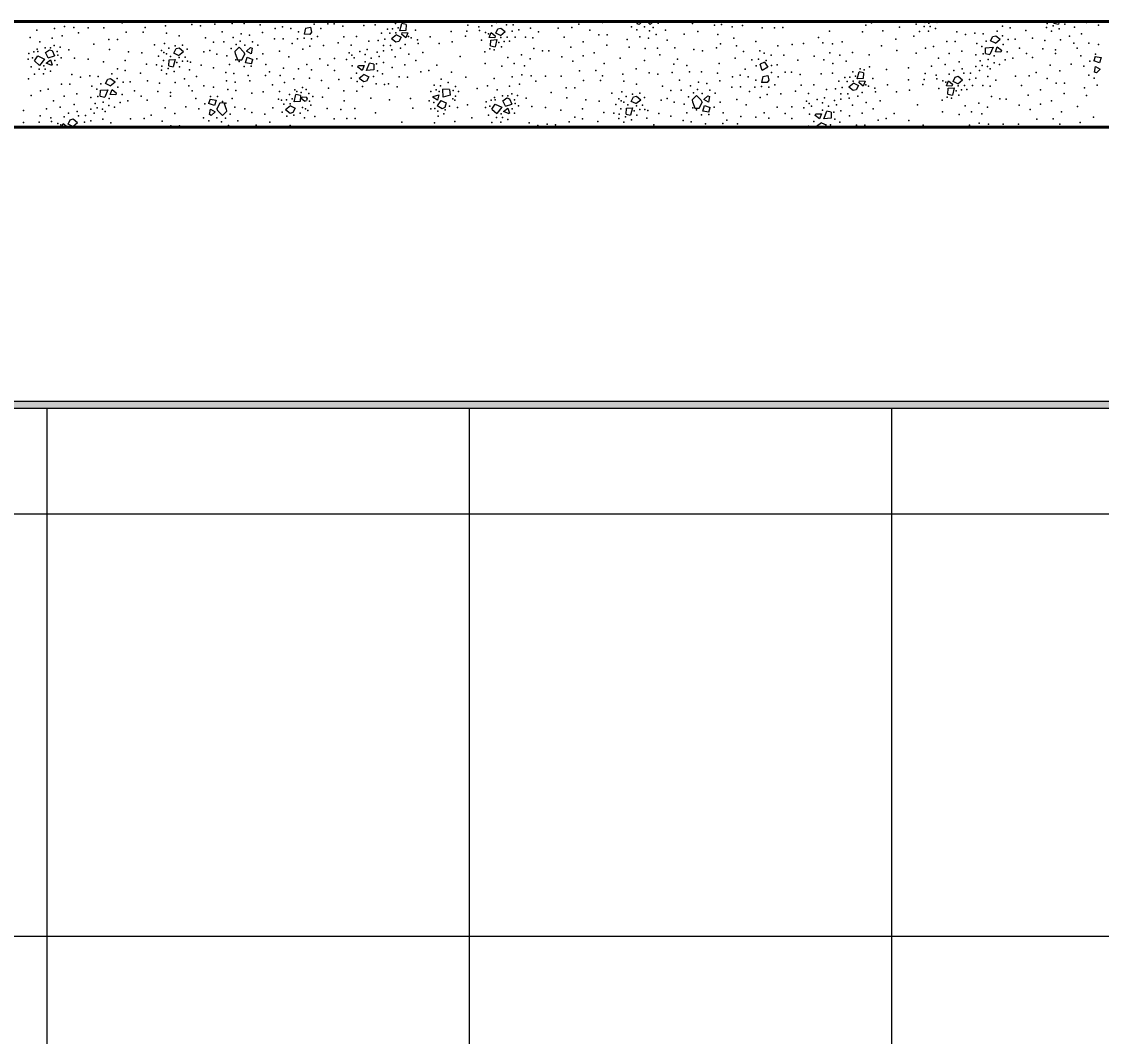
# Model space of a CAD drawing. Header units: metres. Extents: x -1.8 to 75.3, y -2 to 2.8.
# Drawn here: x 58.207 to 59.742, y 0.32 to 1.762 of the extents above; entities that cross this region are included whole.
import ezdxf

# ---------------------------------------------------------------- set-up
doc = ezdxf.new("R2010")
doc.units = ezdxf.units.M
doc.header["$MEASUREMENT"] = 0
for name, color, linetype in [('COTAS CORTE', 7, 'Continuous'), ('FORRO.EXEC', 7, 'Continuous'), ('LAJES.EST', 7, 'Continuous')]:
    doc.layers.add(name, color=color, linetype=linetype)
doc.layers.add('COTAS CORTE_Caneta_No__25', color=7, linetype='Continuous', lineweight=13, true_color=0x982312)
doc.layers.add('PAREDE CONSTRUIR_Caneta_No__97', color=7, linetype='Continuous', lineweight=13, true_color=0x6b6b6b)
for name, color, linetype, lineweight in [('FORRO.EXEC_Caneta_No__241', 7, 'Continuous', 13), ('LAJES.EST_Caneta_No__1', 7, 'Continuous', 40), ('LAJES.EST_Caneta_No__241', 7, 'Continuous', 13)]:
    doc.layers.add(name, color=color, linetype=linetype, lineweight=lineweight)
doc.styles.add('GENERATED_STYLE_1', font='arial.ttf')
doc.dimstyles.new('GENERATED_STYLE__2', dxfattribs={"dimtxt": 0.05, "dimasz": 0.02375, "dimexe": 0.18, "dimexo": 0.267183, "dimgap": 0, "dimtad": 1, "dimzin": 0, "dimdsep": 46, "dimtxsty": 'GENERATED_STYLE_1', "dimblk": 'ARROWHEAD_11', "dimblk1": 'ARROWHEAD_11', "dimblk2": 'ARROWHEAD_11', "dimcen": 0.09, "dimclrd": 256, "dimclre": 256, "dimclrt": 256, "dimadec": 0, "dimazin": 0, "dimtfac": 1, "dimtdec": 4, "dimtmove": 0, "dimatfit": 3, "dimfxl": 0, "dimtolj": 1, "dimtzin": 0, "dimarcsym": 0})

# ---------------------------------------------------------------- blocks, each defined once
blk = doc.blocks.new('*X214', base_point=(11.3494, -1.9382))
at = {"layer": 'LAJES.EST_Caneta_No__241', "color": 7, "linetype": 'Continuous', "lineweight": 13}
for p, q in [((58.6108, 1.7524), (58.6087, 1.7438)), ((58.6097, 1.761), (58.6095, 1.7618)), ((58.6111, 1.7618), (58.6097, 1.761)), ((58.6108, 1.7524), (58.618, 1.7539)), ((58.618, 1.7539), (58.6194, 1.7469)), ((58.7448, 1.7488), (58.7474, 1.7591)), ((58.7535, 1.7493), (58.7448, 1.7488)), ((58.7539, 1.7576), (58.7474, 1.7591)), ((58.7539, 1.7576), (58.7535, 1.7493)), ((58.8811, 1.7452), (58.8842, 1.7516)), ((58.8842, 1.7516), (58.8883, 1.7526)), ((58.8883, 1.7526), (58.8946, 1.7476)), ((59.0821, 1.7587), (59.0827, 1.7618)), ((59.0846, 1.7577), (59.0821, 1.7587)), ((59.089, 1.7618), (59.0846, 1.7577)), ((59.1005, 1.7574), (59.0962, 1.7618)), ((59.105, 1.7618), (59.1005, 1.7574)), ((59.1966, 1.7605), (59.195, 1.7618)), ((59.2007, 1.7616), (59.1966, 1.7605)), ((59.2008, 1.7618), (59.2007, 1.7616)), ((59.4886, 1.7618), (59.4904, 1.7602)), ((59.4916, 1.7618), (59.4904, 1.7602)), ((59.5076, 1.7599), (59.5033, 1.7618)), ((59.5086, 1.7608), (59.5076, 1.7599)), ((59.5082, 1.7618), (59.5086, 1.7608)), ((59.674, 1.7596), (59.6741, 1.7618)), ((59.674, 1.7596), (59.6805, 1.7582)), ((59.6814, 1.7618), (59.6805, 1.7582)), ((58.6168, 1.7436), (58.6087, 1.7438)), ((58.6194, 1.7469), (58.6168, 1.7436)), ((58.7398, 1.7429), (58.733, 1.7373)), ((58.7393, 1.7323), (58.733, 1.7373)), ((58.7398, 1.7429), (58.7465, 1.7397)), ((58.7465, 1.7397), (58.7434, 1.7333)), ((58.7474, 1.7435), (58.7481, 1.7461)), ((58.7532, 1.7387), (58.7474, 1.7435)), ((58.7481, 1.7461), (58.756, 1.7457)), ((58.756, 1.7457), (58.7532, 1.7387)), ((58.8716, 1.7392), (58.8744, 1.7462)), ((58.8795, 1.7388), (58.8716, 1.7392)), ((58.8737, 1.7273), (58.8741, 1.7356)), ((58.8741, 1.7356), (58.8828, 1.7361)), ((58.8744, 1.7462), (58.8802, 1.7414)), ((58.8802, 1.7414), (58.8795, 1.7388)), ((58.8828, 1.7361), (58.8802, 1.7258)), ((58.8878, 1.742), (58.8811, 1.7452)), ((58.8878, 1.742), (58.8946, 1.7476)), ((59.5842, 1.7344), (59.5873, 1.7407)), ((59.5909, 1.7312), (59.5842, 1.7344)), ((59.5873, 1.7407), (59.5914, 1.7417)), ((59.5909, 1.7312), (59.5977, 1.7367)), ((59.5914, 1.7417), (59.5977, 1.7367)), ((58.2411, 1.7179), (58.247, 1.7218)), ((58.247, 1.7218), (58.251, 1.7207)), ((58.251, 1.7207), (58.254, 1.7132)), ((58.4238, 1.717), (58.4269, 1.7233)), ((58.4269, 1.7233), (58.431, 1.7244)), ((58.4305, 1.7138), (58.4373, 1.7194)), ((58.431, 1.7244), (58.4373, 1.7194)), ((58.5107, 1.7197), (58.5165, 1.7253)), ((58.5111, 1.7155), (58.5107, 1.7197)), ((58.5165, 1.7253), (58.5226, 1.719)), ((58.5226, 1.719), (58.5247, 1.7155)), ((58.5269, 1.7198), (58.5324, 1.7249)), ((58.5334, 1.7161), (58.5269, 1.7198)), ((58.5324, 1.7249), (58.5349, 1.7239)), ((58.5349, 1.7239), (58.5334, 1.7161)), ((58.7434, 1.7333), (58.7393, 1.7323)), ((58.8737, 1.7273), (58.8802, 1.7258)), ((59.5768, 1.7164), (59.5771, 1.7247)), ((59.5771, 1.7247), (59.5876, 1.7256)), ((59.5876, 1.7256), (59.5833, 1.715)), ((59.5909, 1.7187), (59.5937, 1.7257)), ((59.5988, 1.7183), (59.5909, 1.7187)), ((59.5937, 1.7257), (59.5995, 1.721)), ((59.5995, 1.721), (59.5988, 1.7183)), ((58.2257, 1.706), (58.2302, 1.713)), ((58.2257, 1.706), (58.2328, 1.6996)), ((58.2302, 1.713), (58.2397, 1.7086)), ((58.2397, 1.7086), (58.2328, 1.6996)), ((58.2449, 1.7104), (58.2411, 1.7179)), ((58.2424, 1.7026), (58.2483, 1.7073)), ((58.2449, 1.7104), (58.254, 1.7132)), ((58.2483, 1.7073), (58.251, 1.7003)), ((58.4164, 1.699), (58.4168, 1.7073)), ((58.4168, 1.7073), (58.4255, 1.7079)), ((58.4255, 1.7079), (58.4229, 1.6976)), ((58.4305, 1.7138), (58.4238, 1.717)), ((58.5111, 1.7155), (58.5141, 1.7072)), ((58.5141, 1.7072), (58.5201, 1.7075)), ((58.5201, 1.7075), (58.5247, 1.7155)), ((58.5256, 1.7033), (58.5277, 1.711)), ((58.5339, 1.7018), (58.5256, 1.7033)), ((58.5277, 1.711), (58.5361, 1.7081)), ((58.5339, 1.7018), (58.5361, 1.7081)), ((59.2629, 1.7041), (59.2568, 1.7013)), ((59.2629, 1.7041), (59.2676, 1.6972)), ((59.5768, 1.7164), (59.5833, 1.715)), ((59.7329, 1.7122), (59.7306, 1.706)), ((59.7391, 1.7031), (59.7306, 1.706)), ((59.7329, 1.7122), (59.7411, 1.7108)), ((59.7411, 1.7108), (59.7391, 1.7031)), ((58.2501, 1.6993), (58.2424, 1.7026)), ((58.251, 1.7003), (58.2501, 1.6993)), ((58.4164, 1.699), (58.4229, 1.6976)), ((58.6853, 1.6969), (58.686, 1.6995)), ((58.6911, 1.6922), (58.6853, 1.6969)), ((58.686, 1.6995), (58.6939, 1.6992)), ((58.6939, 1.6992), (58.6911, 1.6922)), ((58.6972, 1.6922), (58.7015, 1.7029)), ((58.7076, 1.6932), (58.6972, 1.6922)), ((58.708, 1.7015), (58.7015, 1.7029)), ((58.708, 1.7015), (58.7076, 1.6932)), ((59.2596, 1.6924), (59.2568, 1.7013)), ((59.2676, 1.6972), (59.2596, 1.6924)), ((59.3946, 1.6802), (59.3972, 1.6905)), ((59.4037, 1.689), (59.3972, 1.6905)), ((59.4037, 1.689), (59.4033, 1.6807)), ((59.7319, 1.6901), (59.7333, 1.698)), ((59.7344, 1.6891), (59.7319, 1.6901)), ((59.7333, 1.698), (59.7399, 1.6942)), ((59.7399, 1.6942), (59.7344, 1.6891)), ((58.3266, 1.6738), (58.3297, 1.6801)), ((58.3333, 1.6706), (58.3266, 1.6738)), ((58.3297, 1.6801), (58.3338, 1.6811)), ((58.3333, 1.6706), (58.3401, 1.6761)), ((58.3338, 1.6811), (58.3401, 1.6761)), ((58.6939, 1.6867), (58.6871, 1.6811)), ((58.6934, 1.6761), (58.6871, 1.6811)), ((58.6975, 1.6772), (58.6934, 1.6761)), ((58.6939, 1.6867), (58.7006, 1.6835)), ((58.7006, 1.6835), (58.6975, 1.6772)), ((59.2606, 1.6838), (59.2585, 1.6752)), ((59.2666, 1.6751), (59.2585, 1.6752)), ((59.2606, 1.6838), (59.2678, 1.6853)), ((59.2692, 1.6783), (59.2666, 1.6751)), ((59.2678, 1.6853), (59.2692, 1.6783)), ((59.3896, 1.6743), (59.3828, 1.6687)), ((59.3896, 1.6743), (59.3963, 1.6711)), ((59.4033, 1.6807), (59.3946, 1.6802)), ((59.3972, 1.6749), (59.3979, 1.6775)), ((59.403, 1.6701), (59.3972, 1.6749)), ((59.3979, 1.6775), (59.4058, 1.6771)), ((59.4058, 1.6771), (59.403, 1.6701)), ((59.5214, 1.6706), (59.5242, 1.6776)), ((59.5242, 1.6776), (59.53, 1.6728)), ((59.53, 1.6728), (59.5293, 1.6702)), ((59.5309, 1.6766), (59.534, 1.683)), ((59.5376, 1.6735), (59.5309, 1.6766)), ((59.534, 1.683), (59.5381, 1.684)), ((59.5376, 1.6735), (59.5444, 1.679)), ((59.5381, 1.684), (59.5444, 1.679)), ((58.3192, 1.6558), (58.3196, 1.6641)), ((58.3196, 1.6641), (58.33, 1.665)), ((58.33, 1.665), (58.3257, 1.6544)), ((58.3333, 1.6581), (58.3361, 1.6651)), ((58.3412, 1.6577), (58.3333, 1.6581)), ((58.3361, 1.6651), (58.3419, 1.6604)), ((58.3419, 1.6604), (58.3412, 1.6577)), ((58.5944, 1.6478), (58.5969, 1.6581)), ((58.6034, 1.6567), (58.5969, 1.6581)), ((58.7922, 1.6552), (58.8002, 1.6575)), ((58.8002, 1.6575), (58.7985, 1.6501)), ((58.8061, 1.6545), (58.8058, 1.6659)), ((58.8153, 1.6653), (58.8058, 1.6659)), ((58.8162, 1.657), (58.8061, 1.6545)), ((58.8153, 1.6653), (58.8162, 1.657)), ((59.3891, 1.6637), (59.3828, 1.6687)), ((59.3932, 1.6647), (59.3891, 1.6637)), ((59.3963, 1.6711), (59.3932, 1.6647)), ((59.5293, 1.6702), (59.5214, 1.6706)), ((59.5235, 1.6587), (59.5239, 1.667)), ((59.5235, 1.6587), (59.53, 1.6573)), ((59.5239, 1.667), (59.5326, 1.6676)), ((59.5326, 1.6676), (59.53, 1.6573)), ((58.3192, 1.6558), (58.3257, 1.6544)), ((58.4753, 1.6516), (58.4731, 1.6454)), ((58.4815, 1.6425), (58.4731, 1.6454)), ((58.4753, 1.6516), (58.4836, 1.6502)), ((58.4836, 1.6502), (58.4815, 1.6425)), ((58.4891, 1.646), (58.4845, 1.638)), ((58.4951, 1.6463), (58.4891, 1.646)), ((58.4981, 1.638), (58.4951, 1.6463)), ((58.5893, 1.6419), (58.5825, 1.6364)), ((58.5893, 1.6419), (58.596, 1.6387)), ((58.6031, 1.6484), (58.5944, 1.6478)), ((58.6034, 1.6567), (58.6031, 1.6484)), ((58.6052, 1.6521), (58.6059, 1.6547)), ((58.6093, 1.6487), (58.6052, 1.6521)), ((58.6059, 1.6547), (58.6122, 1.6544)), ((58.6093, 1.6487), (58.612, 1.6497)), ((58.6133, 1.6528), (58.612, 1.6497)), ((58.6133, 1.6528), (58.6122, 1.6544)), ((58.7921, 1.6539), (58.7922, 1.6552)), ((58.7985, 1.6501), (58.7921, 1.6539)), ((58.8032, 1.6498), (58.7978, 1.6419)), ((58.8049, 1.638), (58.7978, 1.6419)), ((58.8032, 1.6498), (58.8108, 1.6464)), ((58.8108, 1.6464), (58.8088, 1.6396)), ((58.8755, 1.6374), (58.88, 1.6444)), ((58.88, 1.6444), (58.8895, 1.64)), ((58.8909, 1.6493), (58.8968, 1.6532)), ((58.8947, 1.6418), (58.8909, 1.6493)), ((58.8947, 1.6418), (58.9038, 1.6446)), ((58.8968, 1.6532), (58.9008, 1.6521)), ((58.9008, 1.6521), (58.9038, 1.6446)), ((59.0736, 1.6484), (59.0767, 1.6548)), ((59.0803, 1.6452), (59.0736, 1.6484)), ((59.0767, 1.6548), (59.0808, 1.6558)), ((59.0803, 1.6452), (59.0871, 1.6508)), ((59.0808, 1.6558), (59.0871, 1.6508)), ((59.1605, 1.6511), (59.1663, 1.6567)), ((59.161, 1.6469), (59.1605, 1.6511)), ((59.161, 1.6469), (59.1639, 1.6386)), ((59.1663, 1.6567), (59.1724, 1.6504)), ((59.1699, 1.6389), (59.1745, 1.6469)), ((59.1724, 1.6504), (59.1745, 1.6469)), ((59.1755, 1.6347), (59.1775, 1.6424)), ((59.1767, 1.6512), (59.1822, 1.6563)), ((59.1832, 1.6475), (59.1767, 1.6512)), ((59.1775, 1.6424), (59.1859, 1.6395)), ((59.1822, 1.6563), (59.1847, 1.6553)), ((59.1847, 1.6553), (59.1832, 1.6475)), ((58.4743, 1.6296), (58.4758, 1.6374)), ((58.4768, 1.6285), (58.4743, 1.6296)), ((58.4758, 1.6374), (58.4823, 1.6336)), ((58.4823, 1.6336), (58.4768, 1.6285)), ((58.4866, 1.6345), (58.4845, 1.638)), ((58.4927, 1.6282), (58.4866, 1.6345)), ((58.4985, 1.6338), (58.4927, 1.6282)), ((58.4981, 1.638), (58.4985, 1.6338)), ((58.5888, 1.6314), (58.5825, 1.6364)), ((58.5929, 1.6324), (58.5888, 1.6314)), ((58.596, 1.6387), (58.5929, 1.6324)), ((58.8088, 1.6396), (58.8049, 1.638)), ((58.8755, 1.6374), (58.8826, 1.631)), ((58.8895, 1.64), (58.8826, 1.631)), ((58.8922, 1.634), (58.8981, 1.6387)), ((58.8999, 1.6307), (58.8922, 1.634)), ((58.8981, 1.6387), (58.9008, 1.6317)), ((58.9008, 1.6317), (58.8999, 1.6307)), ((59.0662, 1.6304), (59.0666, 1.6387)), ((59.0662, 1.6304), (59.0727, 1.629)), ((59.0666, 1.6387), (59.0753, 1.6393)), ((59.0753, 1.6393), (59.0727, 1.629)), ((59.1639, 1.6386), (59.1699, 1.6389)), ((59.1837, 1.6332), (59.1755, 1.6347)), ((59.1837, 1.6332), (59.1859, 1.6395)), ((59.3351, 1.6283), (59.3358, 1.6309)), ((59.3409, 1.6236), (59.3351, 1.6283)), ((59.3358, 1.6309), (59.3437, 1.6306)), ((59.3437, 1.6306), (59.3409, 1.6236)), ((59.347, 1.6237), (59.3513, 1.6343)), ((59.3578, 1.6329), (59.3513, 1.6343)), ((59.3578, 1.6329), (59.3574, 1.6246)), ((58.2645, 1.6118), (58.2666, 1.617)), ((58.2666, 1.617), (58.2724, 1.6122)), ((58.2724, 1.6122), (58.2723, 1.6118)), ((58.2734, 1.6161), (58.2764, 1.6224)), ((58.28, 1.6129), (58.2734, 1.6161)), ((58.2764, 1.6224), (58.2805, 1.6234)), ((58.28, 1.6129), (58.2868, 1.6184)), ((58.2805, 1.6234), (58.2868, 1.6184)), ((58.9804, 1.6118), (58.9836, 1.6125)), ((58.9836, 1.6125), (58.9846, 1.6118)), ((59.3437, 1.6181), (59.3369, 1.6126)), ((59.3379, 1.6118), (59.3369, 1.6126)), ((59.3437, 1.6181), (59.3504, 1.6149)), ((59.3574, 1.6246), (59.347, 1.6237)), ((59.3504, 1.6149), (59.3488, 1.6118))]:
    blk.add_line(p, q, dxfattribs=at)
for p in [(58.2291, 1.7495), (58.2543, 1.752), (58.2682, 1.7546), (58.2816, 1.7532), (58.3021, 1.753), (58.3244, 1.753), (58.35, 1.7602), (58.3732, 1.761), (58.3831, 1.7533), (58.4118, 1.7558), (58.4493, 1.7577), (58.4615, 1.7558), (58.4817, 1.7581), (58.5063, 1.7589), (58.5238, 1.7589), (58.5461, 1.7572), (58.5676, 1.752), (58.5782, 1.7543), (58.5899, 1.7521), (58.623, 1.7581), (58.6325, 1.752), (58.6426, 1.7587), (58.6516, 1.7584), (58.6636, 1.7552), (58.6936, 1.7562), (58.7097, 1.7571), (58.7272, 1.751), (58.7344, 1.7513), (58.7384, 1.7591), (58.7422, 1.753), (58.7668, 1.7497), (58.8415, 1.7568), (58.8569, 1.7544), (58.8755, 1.7555), (58.8819, 1.7607), (58.8962, 1.757), (58.9059, 1.7573), (58.9136, 1.7501), (58.9184, 1.7608), (58.9305, 1.7523), (58.9698, 1.7526), (58.9892, 1.7534), (58.9993, 1.758), (59.0147, 1.7496), (59.0327, 1.7606), (59.0738, 1.7541), (59.0814, 1.7499), (59.0926, 1.7543), (59.1046, 1.7536), (59.1116, 1.7593), (59.1222, 1.7498), (59.1605, 1.7592), (59.1917, 1.7565), (59.202, 1.7578), (59.2111, 1.761), (59.217, 1.7543), (59.2316, 1.756), (59.2594, 1.7528), (59.2771, 1.7531), (59.2891, 1.7532), (59.3178, 1.7613), (59.4068, 1.7567), (59.415, 1.7598), (59.4548, 1.754), (59.4785, 1.7579), (59.4898, 1.7546), (59.4964, 1.7597), (59.4983, 1.7548), (59.5058, 1.7519), (59.5157, 1.7609), (59.6012, 1.7552), (59.612, 1.7528), (59.6341, 1.7492), (59.6564, 1.7609), (59.6637, 1.7535), (59.6643, 1.7592), (59.673, 1.7555), (59.6817, 1.7514), (59.6895, 1.7581), (59.7034, 1.7538), (59.7203, 1.7603), (59.7375, 1.7566), (58.2193, 1.7392), (58.251, 1.7384), (58.2652, 1.7414), (58.2881, 1.7457), (58.3315, 1.7363), (58.3435, 1.7363), (58.3557, 1.7467), (58.3801, 1.7467), (58.4131, 1.7455), (58.431, 1.7416), (58.4684, 1.7386), (58.4921, 1.7473), (58.508, 1.7393), (58.5177, 1.7341), (58.5191, 1.7445), (58.5313, 1.7426), (58.5494, 1.7464), (58.5668, 1.7374), (58.5789, 1.7375), (58.5992, 1.7372), (58.601, 1.7472), (58.609, 1.7382), (58.6192, 1.7373), (58.6279, 1.7407), (58.6652, 1.7402), (58.6832, 1.7407), (58.7009, 1.7338), (58.714, 1.7348), (58.7188, 1.7455), (58.7233, 1.7368), (58.7304, 1.7452), (58.7392, 1.7459), (58.757, 1.7407), (58.761, 1.7387), (58.7698, 1.736), (58.7877, 1.7403), (58.8178, 1.7475), (58.838, 1.7411), (58.84, 1.748), (58.8578, 1.7489), (58.8608, 1.7352), (58.8666, 1.7462), (58.8706, 1.7442), (58.8884, 1.739), (58.8972, 1.7397), (58.9004, 1.7339), (58.9043, 1.7481), (58.9088, 1.7394), (58.9231, 1.7397), (58.9337, 1.7386), (58.9416, 1.7473), (58.9784, 1.7397), (59.0274, 1.7429), (59.0395, 1.743), (59.0676, 1.7362), (59.0857, 1.74), (59.0979, 1.7381), (59.0993, 1.7486), (59.1089, 1.7433), (59.1248, 1.7353), (59.1486, 1.744), (59.168, 1.7479), (59.1966, 1.7433), (59.2192, 1.7382), (59.3395, 1.7392), (59.3554, 1.748), (59.402, 1.747), (59.4308, 1.7488), (59.4494, 1.7367), (59.4749, 1.7412), (59.4832, 1.7477), (59.4961, 1.7482), (59.5364, 1.7473), (59.5486, 1.7432), (59.5617, 1.7453), (59.5738, 1.7445), (59.5777, 1.734), (59.5933, 1.7483), (59.6009, 1.7413), (59.6093, 1.7362), (59.6192, 1.7368), (59.6438, 1.7382), (59.661, 1.7349), (59.6709, 1.7481), (59.6833, 1.7357), (59.6964, 1.7409), (59.7135, 1.7442), (58.2249, 1.7189), (58.2294, 1.7227), (58.2305, 1.7193), (58.2331, 1.7332), (58.2407, 1.7247), (58.2484, 1.7247), (58.2538, 1.7279), (58.2581, 1.7194), (58.2621, 1.7252), (58.2746, 1.7217), (58.3102, 1.7297), (58.3321, 1.7222), (58.3591, 1.719), (58.396, 1.7289), (58.4059, 1.7205), (58.4106, 1.7306), (58.4165, 1.7239), (58.4256, 1.7271), (58.4359, 1.7284), (58.4424, 1.7225), (58.4661, 1.7186), (58.4746, 1.7209), (58.4802, 1.7326), (58.4948, 1.7329), (58.5053, 1.7233), (58.5123, 1.729), (58.5243, 1.7283), (58.5356, 1.7328), (58.5432, 1.7285), (58.5736, 1.7198), (58.5916, 1.7308), (58.607, 1.7224), (58.6171, 1.727), (58.6365, 1.7277), (58.6573, 1.7315), (58.6758, 1.7281), (58.6879, 1.7195), (58.6983, 1.7221), (58.7216, 1.7201), (58.7217, 1.7276), (58.7314, 1.7279), (58.7336, 1.7216), (58.7456, 1.7242), (58.7521, 1.7294), (58.7707, 1.7305), (58.8008, 1.7306), (58.8192, 1.7328), (58.8655, 1.7188), (58.8727, 1.7231), (58.8787, 1.7216), (58.8854, 1.7319), (58.8892, 1.7258), (58.8932, 1.7336), (58.9353, 1.7237), (58.9474, 1.7204), (58.9564, 1.7201), (58.9877, 1.7256), (59.0053, 1.7331), (59.0387, 1.7284), (59.0708, 1.7255), (59.0932, 1.7237), (59.1107, 1.7238), (59.1353, 1.7246), (59.1625, 1.7223), (59.1747, 1.7204), (59.1945, 1.7246), (59.2002, 1.7303), (59.2232, 1.7271), (59.2331, 1.7194), (59.2506, 1.7337), (59.2563, 1.7201), (59.2819, 1.7274), (59.3021, 1.7293), (59.3181, 1.7304), (59.346, 1.7317), (59.3594, 1.7303), (59.3732, 1.7329), (59.4291, 1.7272), (59.451, 1.7208), (59.4916, 1.7238), (59.5028, 1.7262), (59.5218, 1.7333), (59.5336, 1.7333), (59.5435, 1.7197), (59.5646, 1.7304), (59.5716, 1.7262), (59.6018, 1.7294), (59.6077, 1.7188), (59.6253, 1.7238), (59.6583, 1.7231), (59.6766, 1.7216), (59.7025, 1.7313), (59.7073, 1.7239), (59.7237, 1.7309), (59.7375, 1.7291), (58.2166, 1.7082), (58.2177, 1.7165), (58.2227, 1.7103), (58.2547, 1.7065), (58.2588, 1.7139), (58.2636, 1.7105), (58.2826, 1.7099), (58.3021, 1.7082), (58.3238, 1.7045), (58.3543, 1.7065), (58.3784, 1.7173), (58.4017, 1.7127), (58.409, 1.7064), (58.4093, 1.7179), (58.4133, 1.7159), (58.4189, 1.7121), (58.4281, 1.7037), (58.4311, 1.7108), (58.4359, 1.7053), (58.4399, 1.7114), (58.4431, 1.7056), (58.4475, 1.7041), (58.4846, 1.7157), (58.499, 1.713), (58.5115, 1.7076), (58.5165, 1.7051), (58.5417, 1.7087), (58.55, 1.7158), (58.5872, 1.7119), (58.631, 1.7087), (58.6521, 1.7093), (58.6691, 1.7079), (58.6726, 1.7173), (58.6764, 1.7139), (58.68, 1.7103), (58.6954, 1.7045), (58.6957, 1.7148), (58.704, 1.71), (58.7124, 1.7183), (58.7153, 1.712), (58.7216, 1.7035), (58.738, 1.7118), (58.7576, 1.7153), (58.7673, 1.7065), (58.7773, 1.7179), (58.8304, 1.7121), (58.8983, 1.7108), (58.9175, 1.7143), (58.93, 1.7088), (58.9751, 1.7115), (58.9907, 1.7053), (59.0051, 1.7129), (59.0208, 1.7176), (59.0578, 1.7098), (59.0924, 1.7065), (59.1143, 1.7144), (59.1394, 1.7084), (59.2211, 1.7098), (59.2451, 1.7072), (59.2546, 1.7085), (59.2624, 1.7169), (59.2654, 1.7064), (59.2726, 1.7139), (59.2902, 1.7142), (59.3102, 1.7071), (59.3335, 1.7125), (59.3474, 1.7076), (59.3555, 1.7172), (59.3701, 1.7141), (59.3791, 1.7055), (59.3879, 1.7179), (59.4115, 1.7143), (59.4783, 1.7171), (59.5101, 1.7098), (59.5255, 1.7162), (59.5394, 1.7045), (59.5632, 1.7144), (59.5694, 1.7058), (59.5734, 1.716), (59.5808, 1.7078), (59.5891, 1.7031), (59.5894, 1.7133), (59.6047, 1.7076), (59.6156, 1.71), (59.635, 1.7166), (59.6435, 1.7109), (59.6765, 1.7164), (59.7125, 1.7131), (59.725, 1.7053), (59.733, 1.7157), (58.221, 1.6973), (58.2322, 1.694), (58.2389, 1.6991), (58.2407, 1.6942), (58.2482, 1.6914), (58.2581, 1.7004), (58.3436, 1.6946), (58.3544, 1.6922), (58.3765, 1.6886), (58.3847, 1.7012), (58.3988, 1.7003), (58.4061, 1.6929), (58.4068, 1.6986), (58.4154, 1.6949), (58.4242, 1.6908), (58.4319, 1.6976), (58.4458, 1.6932), (58.4627, 1.6997), (58.4799, 1.696), (58.4975, 1.6896), (58.5028, 1.7009), (58.5088, 1.6879), (58.5234, 1.698), (58.5337, 1.6984), (58.5543, 1.7009), (58.5595, 1.6902), (58.5796, 1.6954), (58.6008, 1.6947), (58.6126, 1.7009), (58.6191, 1.6932), (58.6424, 1.6997), (58.6521, 1.6925), (58.6771, 1.699), (58.683, 1.6885), (58.7114, 1.7019), (58.7132, 1.6917), (58.7339, 1.6966), (58.7519, 1.7001), (58.7746, 1.6902), (58.7858, 1.6925), (58.7971, 1.6999), (58.8181, 1.6898), (58.8659, 1.702), (58.8895, 1.6984), (58.9073, 1.7022), (58.9219, 1.6991), (58.9999, 1.6916), (59.0231, 1.6924), (59.035, 1.702), (59.0804, 1.6948), (59.0991, 1.6891), (59.1315, 1.6895), (59.1343, 1.7011), (59.1525, 1.6996), (59.1561, 1.6903), (59.1736, 1.6903), (59.1959, 1.6886), (59.1983, 1.702), (59.2353, 1.6942), (59.251, 1.6989), (59.2728, 1.6895), (59.273, 1.6994), (59.2811, 1.7002), (59.2924, 1.6901), (59.3014, 1.6898), (59.3595, 1.6885), (59.3599, 1.702), (59.3882, 1.6905), (59.3987, 1.6947), (59.4047, 1.6932), (59.4119, 1.6976), (59.4363, 1.6937), (59.4674, 1.696), (59.4913, 1.6882), (59.5001, 1.6984), (59.5198, 1.701), (59.5318, 1.6922), (59.5438, 1.6947), (59.546, 1.6884), (59.5557, 1.6887), (59.5632, 1.6978), (59.5682, 1.6923), (59.5724, 1.6996), (59.5797, 1.6979), (59.5835, 1.6945), (59.5967, 1.7009), (59.6491, 1.6894), (59.6689, 1.6999), (59.6825, 1.692), (59.6985, 1.7012), (59.7168, 1.6983), (58.2173, 1.6806), (58.2256, 1.6871), (58.2386, 1.6876), (58.2642, 1.6727), (58.276, 1.6727), (58.2788, 1.6867), (58.291, 1.6826), (58.3041, 1.6847), (58.3162, 1.6839), (58.3201, 1.6734), (58.3357, 1.6877), (58.3433, 1.6808), (58.3517, 1.6756), (58.3616, 1.6762), (58.3862, 1.6776), (58.4035, 1.6743), (58.4133, 1.6875), (58.4257, 1.6751), (58.4388, 1.6804), (58.4559, 1.6836), (58.4984, 1.6776), (58.5108, 1.6759), (58.5293, 1.685), (58.5314, 1.6776), (58.5537, 1.6854), (58.5749, 1.685), (58.581, 1.6754), (58.5941, 1.6806), (58.6164, 1.6814), (58.6336, 1.6781), (58.6582, 1.6795), (58.6755, 1.6816), (58.6839, 1.6765), (58.7071, 1.6839), (58.711, 1.6733), (58.7201, 1.6875), (58.7231, 1.6726), (58.7288, 1.6731), (58.7438, 1.6831), (58.7556, 1.683), (58.8035, 1.6801), (58.8135, 1.675), (58.8383, 1.683), (58.8789, 1.6809), (58.9042, 1.6834), (58.915, 1.6728), (58.918, 1.686), (58.9314, 1.6846), (58.9379, 1.6771), (58.9519, 1.6844), (58.9742, 1.6844), (59.0055, 1.6781), (59.0299, 1.6781), (59.0329, 1.6847), (59.0616, 1.6872), (59.063, 1.6769), (59.0808, 1.673), (59.1113, 1.6872), (59.1419, 1.6787), (59.1689, 1.6759), (59.1811, 1.674), (59.1992, 1.6778), (59.2174, 1.6834), (59.2281, 1.6857), (59.2398, 1.6835), (59.2508, 1.6786), (59.2823, 1.6834), (59.3134, 1.6866), (59.3434, 1.6876), (59.3686, 1.677), (59.377, 1.6824), (59.3802, 1.6766), (59.3842, 1.6827), (59.389, 1.6773), (59.392, 1.6844), (59.4166, 1.6811), (59.4676, 1.6789), (59.4878, 1.6725), (59.4898, 1.6794), (59.5067, 1.6858), (59.5076, 1.6803), (59.5164, 1.6776), (59.5204, 1.6756), (59.5253, 1.6869), (59.5541, 1.6795), (59.5634, 1.6815), (59.5803, 1.6837), (59.5914, 1.6787), (59.6196, 1.684), (59.639, 1.6848), (59.6645, 1.681), (59.6772, 1.6743), (59.6893, 1.6744), (59.7236, 1.6855), (59.7312, 1.6813), (58.234, 1.6632), (58.2452, 1.6656), (58.2859, 1.6592), (58.307, 1.6698), (58.314, 1.6656), (58.3442, 1.6688), (58.3501, 1.6583), (58.3677, 1.6632), (58.4007, 1.6625), (58.419, 1.661), (58.4449, 1.6707), (58.4497, 1.6633), (58.4661, 1.6703), (58.4799, 1.6685), (58.5004, 1.6655), (58.5117, 1.6639), (58.5343, 1.6603), (58.5506, 1.662), (58.5639, 1.6721), (58.574, 1.6625), (58.5879, 1.6582), (58.5957, 1.6649), (58.5984, 1.6624), (58.6044, 1.6609), (58.6065, 1.6682), (58.6116, 1.6652), (58.6153, 1.6595), (58.6433, 1.6671), (58.6654, 1.6635), (58.6836, 1.6627), (58.6915, 1.6696), (58.741, 1.669), (58.7886, 1.6625), (58.7937, 1.6715), (58.7962, 1.665), (58.8007, 1.6624), (58.8027, 1.6705), (58.8204, 1.6639), (58.8237, 1.6693), (58.8282, 1.6622), (58.8546, 1.6668), (58.8692, 1.6706), (58.8829, 1.6646), (58.9008, 1.6698), (58.9037, 1.6593), (58.96, 1.6611), (58.9813, 1.6677), (58.9933, 1.6677), (59.0458, 1.6603), (59.0604, 1.662), (59.0754, 1.6585), (59.0857, 1.6599), (59.1182, 1.67), (59.13, 1.664), (59.1446, 1.6643), (59.1578, 1.6707), (59.1621, 1.6604), (59.1675, 1.6655), (59.1741, 1.6597), (59.1854, 1.6642), (59.193, 1.6599), (59.2166, 1.6688), (59.2287, 1.6689), (59.2414, 1.6622), (59.249, 1.6687), (59.2588, 1.6696), (59.2669, 1.6584), (59.269, 1.6687), (59.2777, 1.6721), (59.2863, 1.6591), (59.3071, 1.6629), (59.315, 1.6716), (59.3256, 1.6595), (59.333, 1.6721), (59.3508, 1.6652), (59.3638, 1.6662), (59.3715, 1.659), (59.3731, 1.6682), (59.3812, 1.6593), (59.4019, 1.6608), (59.4068, 1.6721), (59.4108, 1.6701), (59.4196, 1.6674), (59.4205, 1.6619), (59.4375, 1.6717), (59.4506, 1.662), (59.469, 1.6642), (59.5106, 1.6666), (59.5352, 1.6633), (59.5382, 1.6705), (59.539, 1.6572), (59.543, 1.665), (59.547, 1.6711), (59.5502, 1.6653), (59.5586, 1.6708), (59.5729, 1.6711), (59.5835, 1.67), (59.6282, 1.6711), (59.6375, 1.657), (59.6551, 1.6646), (59.6885, 1.6598), (59.7174, 1.6676), (59.7355, 1.6714), (58.2208, 1.6566), (58.2525, 1.6492), (58.2679, 1.6556), (58.2818, 1.644), (58.3056, 1.6538), (58.3119, 1.6453), (58.3158, 1.6554), (58.3232, 1.6473), (58.3315, 1.6425), (58.3318, 1.6527), (58.3472, 1.647), (58.3581, 1.6494), (58.3774, 1.656), (58.3859, 1.6503), (58.4189, 1.6558), (58.4549, 1.6525), (58.4675, 1.6447), (58.4755, 1.6551), (58.4858, 1.6554), (58.4927, 1.6484), (58.4977, 1.6459), (58.5064, 1.6526), (58.5723, 1.6516), (58.5767, 1.6501), (58.5799, 1.6443), (58.5839, 1.6504), (58.5887, 1.6449), (58.5917, 1.6521), (58.6163, 1.6488), (58.6182, 1.643), (58.621, 1.6554), (58.6351, 1.6545), (58.6656, 1.6492), (58.7034, 1.6528), (58.7302, 1.6504), (58.7601, 1.6527), (58.7866, 1.6493), (58.7931, 1.6466), (58.8199, 1.652), (58.8229, 1.6501), (58.824, 1.6558), (58.8411, 1.6435), (58.8675, 1.6479), (58.8725, 1.6417), (58.8747, 1.6503), (58.8792, 1.6541), (58.8803, 1.6507), (58.8905, 1.6561), (58.8982, 1.6561), (58.9079, 1.6508), (58.9087, 1.6453), (58.9119, 1.6566), (58.9134, 1.6419), (58.9244, 1.6531), (58.982, 1.6536), (59.0089, 1.6504), (59.0282, 1.6487), (59.0515, 1.6441), (59.0557, 1.6519), (59.0591, 1.6493), (59.0632, 1.6474), (59.0663, 1.6553), (59.0687, 1.6435), (59.0809, 1.6422), (59.0897, 1.6428), (59.0922, 1.6539), (59.1159, 1.65), (59.1244, 1.6523), (59.1344, 1.6471), (59.1488, 1.6444), (59.1551, 1.6547), (59.1998, 1.6472), (59.2234, 1.6512), (59.237, 1.6433), (59.2568, 1.6538), (59.3224, 1.6487), (59.3262, 1.6453), (59.3298, 1.6417), (59.3377, 1.6509), (59.3455, 1.6462), (59.3481, 1.6535), (59.3622, 1.6497), (59.3651, 1.6434), (59.3714, 1.6515), (59.3834, 1.653), (59.3878, 1.6432), (59.3955, 1.6556), (59.4074, 1.6467), (59.4271, 1.6493), (59.4802, 1.6435), (59.5153, 1.6502), (59.5225, 1.6545), (59.5285, 1.653), (59.5481, 1.6422), (59.5673, 1.6458), (59.5852, 1.6551), (59.5972, 1.6518), (59.6062, 1.6515), (59.6249, 1.6429), (59.6549, 1.6443), (59.6706, 1.649), (59.7206, 1.6569), (58.2098, 1.6354), (58.2337, 1.6277), (58.2425, 1.6378), (58.2622, 1.6404), (58.2742, 1.6316), (58.2862, 1.6341), (58.2884, 1.6278), (58.2981, 1.6281), (58.3056, 1.6372), (58.3106, 1.6317), (58.3148, 1.639), (58.3221, 1.6373), (58.3259, 1.6339), (58.3391, 1.6403), (58.3916, 1.6288), (58.4113, 1.6393), (58.4249, 1.6314), (58.4409, 1.6406), (58.4592, 1.6377), (58.5039, 1.6301), (58.5102, 1.6404), (58.5246, 1.6378), (58.5346, 1.6326), (58.5527, 1.63), (58.5643, 1.6393), (58.5774, 1.6332), (58.584, 1.6273), (58.5942, 1.6286), (58.6033, 1.6318), (58.6065, 1.6398), (58.6105, 1.6378), (58.6139, 1.6353), (58.6238, 1.6268), (58.6414, 1.6384), (58.6607, 1.6367), (58.6807, 1.6381), (58.71, 1.6321), (58.763, 1.6387), (58.7886, 1.638), (58.7945, 1.6383), (58.7986, 1.6345), (58.7991, 1.6275), (58.8072, 1.6306), (58.8094, 1.6365), (58.8154, 1.6414), (58.8267, 1.6396), (58.8664, 1.6396), (58.8708, 1.6287), (58.8887, 1.6305), (58.9045, 1.6379), (58.9079, 1.6318), (58.9324, 1.6413), (58.9519, 1.6396), (58.9736, 1.6359), (59.0041, 1.6379), (59.0345, 1.6326), (59.0486, 1.6317), (59.0566, 1.63), (59.0589, 1.6378), (59.0779, 1.6351), (59.0817, 1.629), (59.0857, 1.6367), (59.093, 1.637), (59.0973, 1.6355), (59.1126, 1.6311), (59.1297, 1.6274), (59.1526, 1.6323), (59.1613, 1.639), (59.1663, 1.6365), (59.1732, 1.6294), (59.1836, 1.6298), (59.1915, 1.6401), (59.2041, 1.6323), (59.2294, 1.6268), (59.2624, 1.6323), (59.2808, 1.6401), (59.2922, 1.6311), (59.3019, 1.6407), (59.3189, 1.6393), (59.3269, 1.6304), (59.3452, 1.636), (59.3538, 1.6414), (59.3612, 1.6333), (59.3714, 1.6349), (59.3837, 1.628), (59.4018, 1.6315), (59.4171, 1.6379), (59.4469, 1.6313), (59.5157, 1.6334), (59.5393, 1.6298), (59.5571, 1.6336), (59.5717, 1.6305), (59.5798, 1.6402), (59.6405, 1.6368), (59.6848, 1.6334), (59.7076, 1.6412), (58.21, 1.6183), (58.2302, 1.6119), (58.2322, 1.6188), (58.2491, 1.6252), (58.25, 1.6197), (58.2588, 1.617), (58.2629, 1.615), (58.2677, 1.6263), (58.2965, 1.6189), (58.3058, 1.6209), (58.3227, 1.6231), (58.3339, 1.6181), (58.3621, 1.6235), (58.3814, 1.6242), (58.407, 1.6204), (58.4196, 1.6137), (58.4317, 1.6138), (58.466, 1.6249), (58.4736, 1.6207), (58.4849, 1.6251), (58.4915, 1.6194), (58.4969, 1.6244), (58.5012, 1.6141), (58.5144, 1.6206), (58.5408, 1.6148), (58.5602, 1.6187), (58.5888, 1.6141), (58.6092, 1.6252), (58.6516, 1.6236), (58.6693, 1.6239), (58.6813, 1.624), (58.7476, 1.6189), (58.7942, 1.6178), (58.823, 1.6196), (58.847, 1.6248), (58.8672, 1.612), (58.8754, 1.6185), (58.882, 1.6254), (58.8884, 1.619), (58.8905, 1.6256), (58.898, 1.6228), (58.9286, 1.6181), (58.9408, 1.614), (58.9539, 1.6161), (58.966, 1.6153), (58.9855, 1.6191), (58.9931, 1.6122), (58.9934, 1.626), (59.0042, 1.6236), (59.0263, 1.62), (59.0559, 1.6243), (59.0631, 1.6189), (59.0652, 1.6263), (59.074, 1.6222), (59.0956, 1.6246), (59.1058, 1.615), (59.1473, 1.621), (59.1586, 1.6193), (59.1791, 1.6164), (59.2036, 1.6168), (59.2093, 1.6216), (59.2247, 1.6164), (59.244, 1.612), (59.2506, 1.6261), (59.2662, 1.6129), (59.2689, 1.6246), (59.3019, 1.6239), (59.3253, 1.613), (59.3328, 1.6199), (59.3569, 1.6153), (59.363, 1.6231), (59.37, 1.6189), (59.3936, 1.6145), (59.4054, 1.6144), (59.4244, 1.6216), (59.4356, 1.6239), (59.4679, 1.6212), (59.4882, 1.6144), (59.5287, 1.6123), (59.554, 1.6148), (59.5678, 1.6174), (59.5812, 1.616), (59.6018, 1.6158), (59.624, 1.6158), (59.6497, 1.6231), (59.6729, 1.6238), (59.6827, 1.6161), (59.7115, 1.6186), (59.7302, 1.6262)]:
    blk.add_point(p, dxfattribs=at)
blk = doc.blocks.new('*D216', base_point=(11.3494, -1.9382))
at = {"layer": 'COTAS CORTE_Caneta_No__25', "linetype": 'Continuous', "lineweight": 13, "true_color": 0x982312}
for points in [[(56.7395, 1.2118), (56.74, 1.2094), (56.7414, 1.2073), (56.7434, 1.206), (56.7458, 1.2055), (56.7482, 1.206), (56.7502, 1.2073), (56.7516, 1.2094), (56.752, 1.2118), (56.7516, 1.2141), (56.7502, 1.2162), (56.7482, 1.2175), (56.7458, 1.218), (56.7434, 1.2175), (56.7414, 1.2162), (56.74, 1.2141)], [(56.7395, -1.9382), (56.74, -1.9406), (56.7414, -1.9427), (56.7434, -1.944), (56.7458, -1.9445), (56.7482, -1.944), (56.7502, -1.9427), (56.7516, -1.9406), (56.752, -1.9382), (56.7516, -1.9359), (56.7502, -1.9338), (56.7482, -1.9325), (56.7458, -1.932), (56.7434, -1.9325), (56.7414, -1.9338), (56.74, -1.9359)]]:
    blk.add_hatch(color=24, dxfattribs=at).paths.add_polyline_path(points)
at = {"layer": 'COTAS CORTE_Caneta_No__25', "color": 24, "linetype": 'Continuous', "lineweight": 13, "true_color": 0x982312}
for p, q in [((56.7395, 1.2118), (56.7224, 1.2118)), ((56.7458, -1.932), (56.7458, 1.2055)), ((57.013, 1.2118), (56.752, 1.2118)), ((56.7395, -1.9382), (56.7224, -1.9382)), ((56.7458, -1.9507), (56.7458, -1.9445)), ((57.013, -1.9382), (56.752, -1.9382))]:
    blk.add_line(p, q, dxfattribs=at)
for centre in [(56.7458, 1.2118), (56.7458, -1.9382)]:
    blk.add_circle(centre, 0.00625, dxfattribs=at)
at = {"layer": 'COTAS CORTE_Caneta_No__25', "color": 24, "lineweight": 13, "true_color": 0x982312, "char_height": 0.05, "attachment_point": 7, "rotation": 90, "style": 'GENERATED_STYLE_1'}
for s, insert in [('\\A1;{\\pql;\\fArial|b0|i0|c0|p0;\\W1.000000;0,01}', (56.7358, 1.072)), ('\\A1;{\\pql;\\fArial|b0|i0|c0|p0;\\W1.000000;3,15}', (56.7358, -0.4967))]:
    blk.add_mtext(s, dxfattribs=dict(at, insert=insert))
blk = doc.blocks.new('ARROWHEAD_11')
at = {"color": 0, "linetype": 'Continuous', "lineweight": 0}
blk.add_line((0, 0), (-1, 0), dxfattribs=at)
at = {"color": 0, "linetype": 'Continuous', "lineweight": 0, "const_width": 0.25, "flags": 128}
blk.add_lwpolyline([(-0.125, 0, 1), (0.125, 0, 1)], format="xyb", close=True, dxfattribs=at)
blk = doc.blocks.new('*D217', base_point=(11.3494, -1.9382))
at = {"layer": 'COTAS CORTE_Caneta_No__25', "linetype": 'Continuous', "lineweight": 13, "true_color": 0x982312}
for points in [[(56.7395, 1.2218), (56.74, 1.2194), (56.7414, 1.2173), (56.7434, 1.216), (56.7458, 1.2155), (56.7482, 1.216), (56.7502, 1.2173), (56.7516, 1.2194), (56.752, 1.2218), (56.7516, 1.2241), (56.7502, 1.2262), (56.7482, 1.2275), (56.7458, 1.228), (56.7434, 1.2275), (56.7414, 1.2262), (56.74, 1.2241)], [(56.7395, 1.2118), (56.74, 1.2094), (56.7414, 1.2073), (56.7434, 1.206), (56.7458, 1.2055), (56.7482, 1.206), (56.7502, 1.2073), (56.7516, 1.2094), (56.752, 1.2118), (56.7516, 1.2141), (56.7502, 1.2162), (56.7482, 1.2175), (56.7458, 1.218), (56.7434, 1.2175), (56.7414, 1.2162), (56.74, 1.2141)]]:
    blk.add_hatch(color=24, dxfattribs=at).paths.add_polyline_path(points)
at = {"layer": 'COTAS CORTE_Caneta_No__25', "color": 24, "linetype": 'Continuous', "lineweight": 13, "true_color": 0x982312}
for p, q in [((56.7395, 1.2218), (56.7224, 1.2218)), ((56.7458, 1.2118), (56.7458, 1.2155)), ((57.013, 1.2218), (56.752, 1.2218)), ((56.7395, 1.2118), (56.7224, 1.2118)), ((57.013, 1.2118), (56.752, 1.2118))]:
    blk.add_line(p, q, dxfattribs=at)
for centre in [(56.7458, 1.2218), (56.7458, 1.2118)]:
    blk.add_circle(centre, 0.00625, dxfattribs=at)
blk = doc.blocks.new('*D218', base_point=(11.3494, -1.9382))
at = {"layer": 'COTAS CORTE_Caneta_No__25', "linetype": 'Continuous', "lineweight": 13, "true_color": 0x982312}
for points in [[(56.7395, 1.6118), (56.74, 1.6094), (56.7414, 1.6073), (56.7434, 1.606), (56.7458, 1.6055), (56.7482, 1.606), (56.7502, 1.6073), (56.7516, 1.6094), (56.752, 1.6118), (56.7516, 1.6141), (56.7502, 1.6162), (56.7482, 1.6175), (56.7458, 1.618), (56.7434, 1.6175), (56.7414, 1.6162), (56.74, 1.6141)], [(56.7395, 1.2218), (56.74, 1.2194), (56.7414, 1.2173), (56.7434, 1.216), (56.7458, 1.2155), (56.7482, 1.216), (56.7502, 1.2173), (56.7516, 1.2194), (56.752, 1.2218), (56.7516, 1.2241), (56.7502, 1.2262), (56.7482, 1.2275), (56.7458, 1.228), (56.7434, 1.2275), (56.7414, 1.2262), (56.74, 1.2241)]]:
    blk.add_hatch(color=24, dxfattribs=at).paths.add_polyline_path(points)
at = {"layer": 'COTAS CORTE_Caneta_No__25', "color": 24, "linetype": 'Continuous', "lineweight": 13, "true_color": 0x982312}
for p, q in [((56.7395, 1.6118), (56.7224, 1.6118)), ((56.7458, 1.618), (56.7458, 1.6243)), ((57.013, 1.6118), (56.752, 1.6118)), ((56.7458, 1.228), (56.7458, 1.6055))]:
    blk.add_line(p, q, dxfattribs=at)
for centre in [(56.7458, 1.6118), (56.7458, 1.2218)]:
    blk.add_circle(centre, 0.00625, dxfattribs=at)
at = {"layer": 'COTAS CORTE_Caneta_No__25', "color": 24, "lineweight": 13, "true_color": 0x982312, "insert": (56.7358, 1.35), "char_height": 0.05, "attachment_point": 7, "rotation": 90, "style": 'GENERATED_STYLE_1'}
blk.add_mtext('\\A1;{\\pql;\\fArial|b0|i0|c0|p0;\\W1.000000;0,39}', dxfattribs=at)

msp = doc.modelspace()

# ---------------------------------------------------------------- hatches: boundary and pattern name
at = {"layer": 'FORRO.EXEC', "linetype": 'Continuous', "lineweight": 0, "true_color": 0xffffff}
msp.add_hatch(color=7, dxfattribs=at).paths.add_polyline_path([(62.4234, 1.2118), (62.4234, 1.2218), (57.0434, 1.2218), (57.0434, 1.2118)])
at = {"layer": 'PAREDE CONSTRUIR_Caneta_No__97', "linetype": 'Continuous', "lineweight": 13, "true_color": 0x6b6b6b}
h = msp.add_hatch(dxfattribs=at)
h.set_pattern_fill('Ceramica_60_x_60_000d', color=251, style=0, pattern_type=2)
h.set_pattern_definition([(3e-15, (64.2434, -1.93824), (0, 0.6), []), (90, (64.2434, -1.93824), (-0.6, 0), [])])
h.paths.add_polyline_path([(62.4234, 1.2118), (57.0434, 1.2118), (57.0434, -1.9382), (58.2105, -1.9382), (58.2105, 0.2818), (61.2505, 0.2818), (61.2505, -1.9382), (62.4234, -1.9382)])

# ---------------------------------------------------------------- linework, layer by layer
at = {"layer": 'FORRO.EXEC_Caneta_No__241', "color": 7, "linetype": 'Continuous', "lineweight": 13}
for p, q in [((62.4234, 1.2218), (57.0434, 1.2218)), ((62.4234, 1.2118), (57.0434, 1.2118))]:
    msp.add_line(p, q, dxfattribs=at)
at = {"layer": 'LAJES.EST_Caneta_No__1', "color": 7, "linetype": 'Continuous', "lineweight": 40}
for p, q in [((62.5234, 1.7618), (56.8434, 1.7618)), ((62.5234, 1.6118), (57.0434, 1.6118))]:
    msp.add_line(p, q, dxfattribs=at)

# ---------------------------------------------------------------- block references
at = {"layer": 'LAJES.EST', "lineweight": 0}
msp.add_blockref('*X214', (11.3494, -1.9382), dxfattribs=at)

# ---------------------------------------------------------------- dimensions: what is measured, and where the dimension line sits
at = {"layer": 'COTAS CORTE', "color": 24, "linetype": 'Continuous', "lineweight": 13, "true_color": 0x982312}
for base, p1, p2, picture, middle in [((56.7458, 1.6118), (59.7334, 1.2218), (57.0434, 1.6118), '*D218', (56.7108, 1.4148)), ((56.7458, 1.2218), (59.7334, 1.2118), (59.7334, 1.2218), '*D217', (56.7108, 1.1368)), ((56.7458, 1.2118), (57.0434, -1.9382), (59.7334, 1.2118), '*D216', (56.7108, -0.432))]:
    dim = msp.add_linear_dim(base=base, p1=p1, p2=p2, angle=90, dimstyle='GENERATED_STYLE__2', dxfattribs=at)
    dim.commit()
    dim.dimension.update_dxf_attribs({"geometry": picture, "text_midpoint": middle, "dimtype": 160, "text_rotation": 90})

doc.saveas('drawing.dxf')
